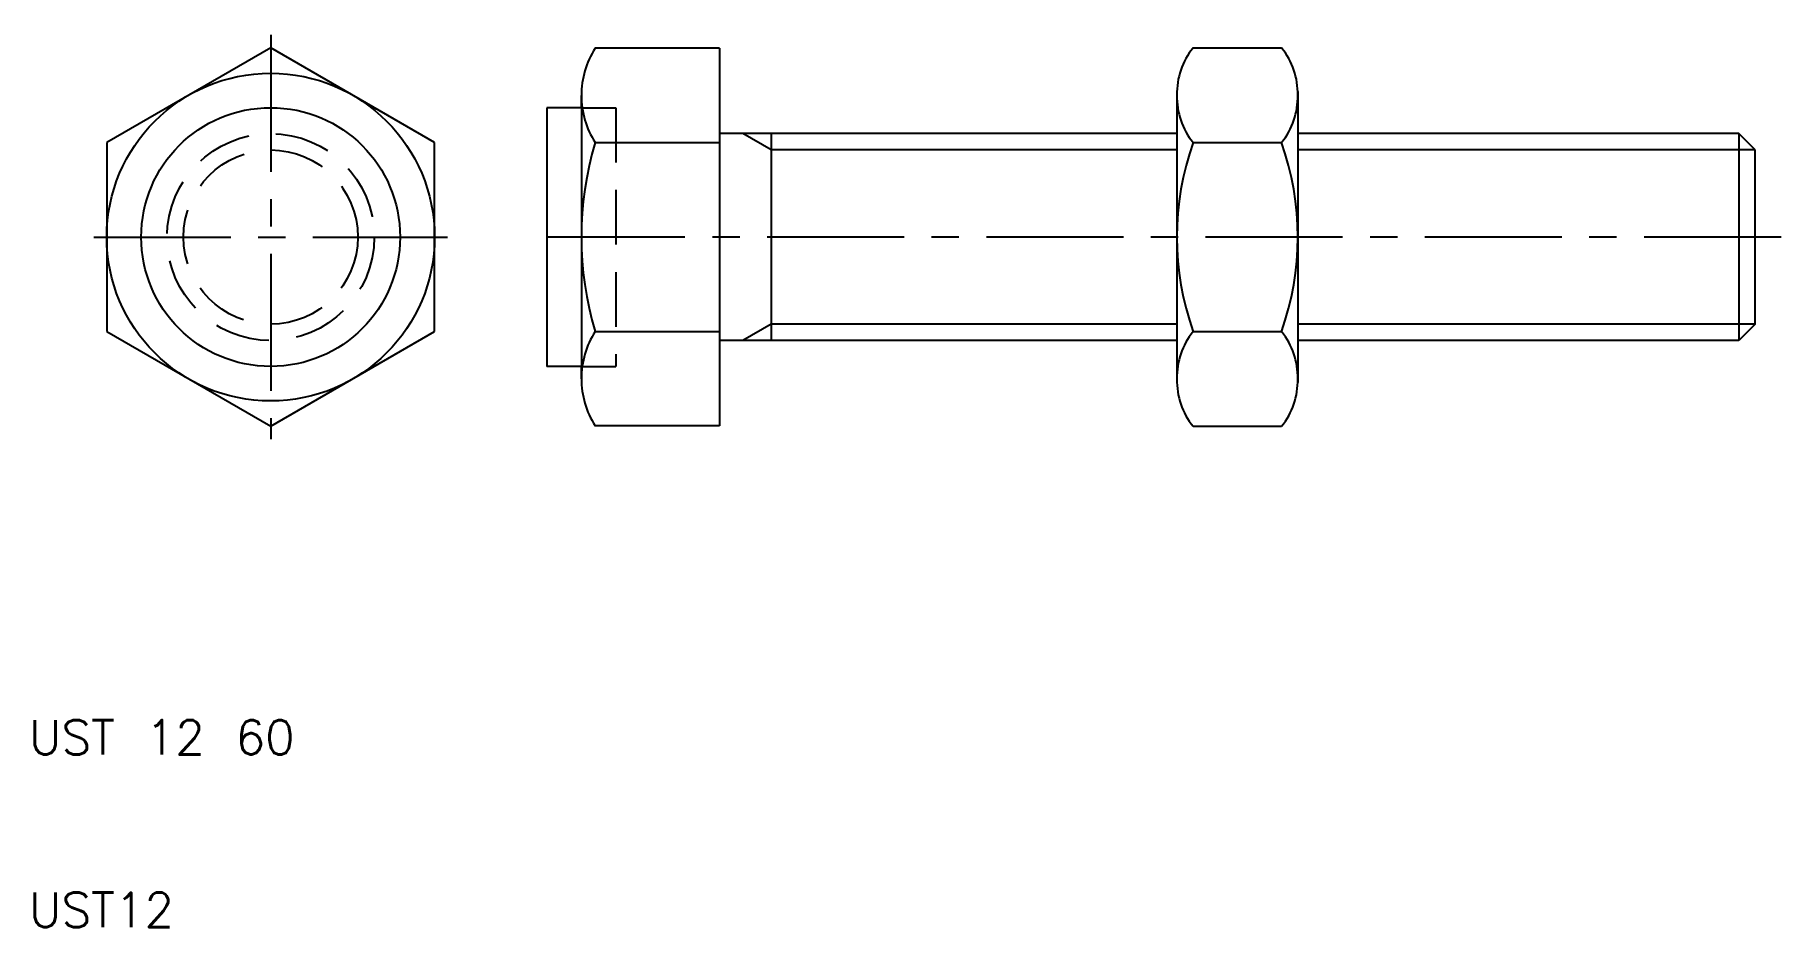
# Model space of a CAD drawing. Extents: x 10 to 111, y 10 to 62.
import ezdxf

# ---------------------------------------------------------------- set-up
doc = ezdxf.new("R2010")
doc.units = 0
doc.header["$LTSCALE"] = 0.25
doc.linetypes.add('CENTER', pattern=[50.8, 31.75, -6.35, 6.35, -6.35])
doc.linetypes.add('DASHED', pattern=[19.05, 12.7, -6.35])
doc.layers.get('0').update_dxf_attribs({"linetype": 'CONTINUOUS'})
doc.layers.add('CENTER', color=1, linetype='CENTER')
doc.styles.get("Standard").update_dxf_attribs({"font": 'txt.shx'})

msp = doc.modelspace()

# ---------------------------------------------------------------- linework, layer by layer
for p, q in [((24, 60.97), (14.5, 55.48)), ((33.5, 55.48), (24, 60.97)), ((50, 60.95), (42.8, 60.95)), ((50, 60.95), (50, 56)), ((77.44, 60.97), (82.56, 60.97)), ((42, 57.5), (42, 58.21)), ((76.5, 58.43), (76.5, 55.48)), ((83.5, 58.43), (83.5, 55.48)), ((40, 57.5), (40, 42.5)), ((42, 57.5), (40, 57.5)), ((42, 57.5), (42, 42.5)), ((50, 56), (50, 44)), ((53, 56), (50, 56)), ((53, 56), (53, 44)), ((76.5, 56), (53, 56)), ((109.05, 56), (83.5, 56)), ((109.05, 56), (109.05, 44)), ((110, 55.05), (109.05, 56)), ((14.5, 55.48), (14.5, 44.52)), ((33.5, 44.52), (33.5, 55.48)), ((42.8, 55.48), (50, 55.48)), ((76.5, 55.48), (76.5, 44.52)), ((77.44, 55.48), (82.56, 55.48)), ((83.5, 55.48), (83.5, 44.52)), ((110, 44.95), (110, 55.05)), ((14.5, 44.52), (24, 39.03)), ((24, 39.03), (33.5, 44.52)), ((42.8, 44.52), (50, 44.52)), ((76.5, 44.52), (76.5, 41.57)), ((77.44, 44.52), (82.56, 44.52)), ((83.5, 44.52), (83.5, 41.57)), ((110, 44.95), (109.05, 44)), ((53, 44), (50, 44)), ((50, 44), (50, 39.05)), ((76.5, 44), (53, 44)), ((109.05, 44), (83.5, 44)), ((42, 42.5), (40, 42.5)), ((42, 41.79), (42, 42.5)), ((50, 39.05), (42.8, 39.05)), ((77.44, 39.03), (82.56, 39.03))]:
    msp.add_line(p, q)
at = {"color": 3, "linetype": 'DASHED'}
for p, q in [((42, 57.5), (44, 57.5)), ((44, 57.5), (44, 42.5)), ((42, 42.5), (44, 42.5))]:
    msp.add_line(p, q, dxfattribs=at)
at = {"color": 3}
for p, q in [((53, 55.05), (51.35, 56)), ((76.5, 55.05), (53, 55.05)), ((110, 55.05), (83.5, 55.05)), ((53, 44.95), (51.35, 44)), ((76.5, 44.95), (53, 44.95)), ((110, 44.95), (83.5, 44.95))]:
    msp.add_line(p, q, dxfattribs=at)
for radius in [9.5, 7.5]:
    msp.add_circle((24, 50), radius)
at = {"color": 3, "linetype": 'DASHED'}
for radius in [6, 5.05]:
    msp.add_circle((24, 50), radius, dxfattribs=at)
for centre, radius, start, end in [((47.08, 58.21), 5.08, 147.4193, 180), ((80.67, 58.33), 4.17, 140.7363, 181.411), ((79.33, 58.33), 4.17, 358.589, 39.2637), ((47.08, 58.21), 5.08, 180, 212.5807), ((80.67, 58.12), 4.17, 178.589, 219.2637), ((79.33, 58.12), 4.17, 320.7363, 1.411), ((61.13, 50), 19.13, 163.3737, 196.6263), ((92.97, 50), 16.47, 160.543, 199.457), ((67.03, 50), 16.47, 340.543, 19.457), ((47.08, 41.79), 5.08, 147.4193, 180), ((80.67, 41.88), 4.17, 140.7363, 181.411), ((79.33, 41.88), 4.17, 358.589, 39.2637), ((47.08, 41.79), 5.08, 180, 212.5807), ((80.67, 41.67), 4.17, 178.589, 219.2637), ((79.33, 41.67), 4.17, 320.7363, 1.411)]:
    msp.add_arc(centre, radius, start, end)
at = {"layer": 'CENTER', "color": 1, "linetype": 'CENTER'}
for p, q in [((24, 61.72), (24, 38.28)), ((13.75, 50), (34.25, 50)), ((111.5, 50), (39, 50))]:
    msp.add_line(p, q, dxfattribs=at)

# ---------------------------------------------------------------- texts
for s, p in [('UST 12 60', (10, 20)), ('UST12', (10, 10))]:
    msp.add_text(s, height=2).set_placement(p)

doc.saveas('drawing.dxf')
